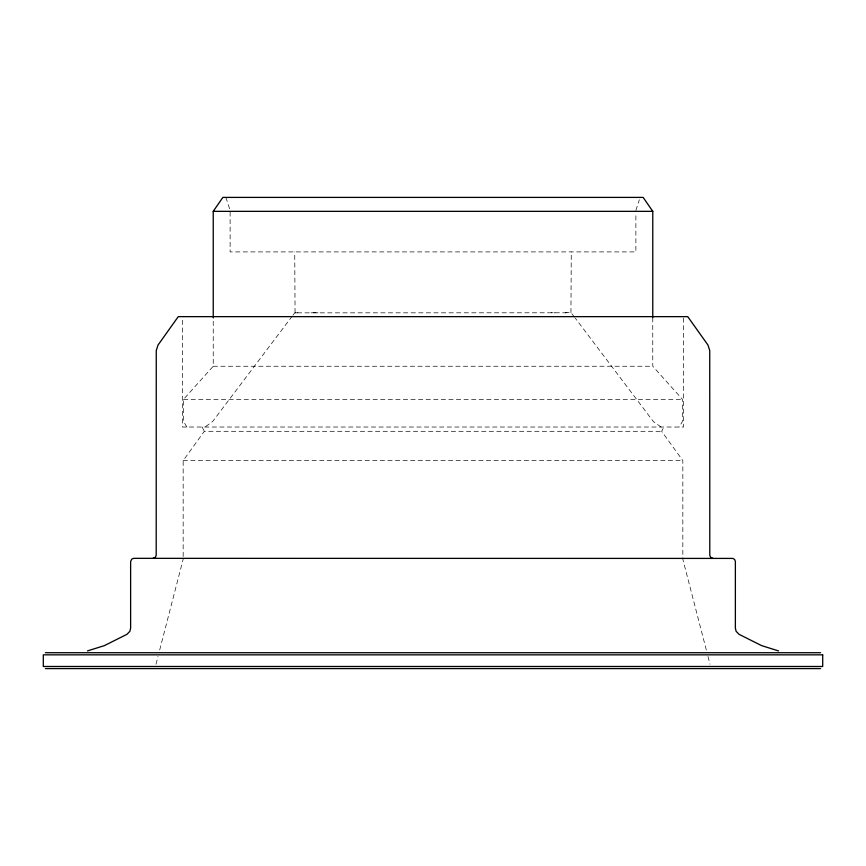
<?xml version="1.0" encoding="UTF-8"?>
<svg xmlns="http://www.w3.org/2000/svg" width="866" height="866" viewBox="0 0 866 866"><rect width="100%" height="100%" fill="white"/><g stroke="black" fill="none" stroke-linecap="round" stroke-linejoin="round"><path stroke-width="0.65" stroke-dasharray="4.33 3.25" d="M652.769 317.757L652.769 366.242L682.505 399.388L682.3 421.742L679.106 427.025M155.999 664.233L158.013 656.45M159.69 649.976L183.159 559.22M635.882 210.406L639.346 199.765M706.31 649.976L682.841 559.22L682.841 460.615L661.656 431.311L663.843 427.035M183.159 556.513L183.159 460.615L204.344 431.311L661.656 431.311M292.286 316.079L212.635 421.525L204.928 427.046M293.098 315.007L294.732 312.853L295.717 312.788M186.894 427.025L183.7 421.742L183.495 399.388L213.231 366.242L213.231 317.757M295.057 312.637L294.732 251.909M574.526 317.162L570.943 312.637L566.429 312.713M295.393 312.853L297.915 312.788M297.384 312.853L565.855 312.788M565.314 312.853L566.97 312.637M311.056 312.853L312.193 312.788M313.416 312.713L315.668 312.713M213.231 366.242L652.769 366.242M183.495 399.388L682.505 399.388M183.159 460.615L682.841 460.615M551.458 312.637L552.584 312.713M553.807 312.788L554.944 312.853M316.902 312.788L318.028 312.853M570.943 312.637L571.268 251.909M661.072 427.046L653.365 421.525L575.338 318.233M202.157 427.035L204.344 431.311M225.874 197.405L230.118 210.406L230.118 251.909L635.882 251.909L635.882 213.09M707.987 656.45L710.001 664.233M683.545 317.995L683.545 427.025L182.455 427.025L182.455 317.995"/><path stroke-width="1.3" d="M213.231 317.757L213.231 211.347L222.854 197.405L643.146 197.405L652.769 211.347L652.769 317.757M87.466 650.929L104.375 645.625L126.869 634.356L129.868 631.346L130.625 628.207L130.625 561.504L131.816 559.035L133.797 558.332L732.928 558.418L734.671 559.523L735.375 561.504L735.375 628.207L736.132 631.346L739.131 634.356L761.625 645.625L778.534 650.929M153.033 558.332L155.512 557.152L156.205 555.171L156.259 350.568L158.023 345.069L178.255 316.642L687.745 316.642L707.977 345.069L709.741 350.568L709.795 555.171L710.488 557.152L712.967 558.332M213.231 211.347L652.769 211.347M45.411 652.715L820.589 652.715M45.411 668.595L820.589 668.595M822.7 654.837L43.3 654.837L43.3 666.484L822.7 666.484L822.7 654.837"/></g></svg>
